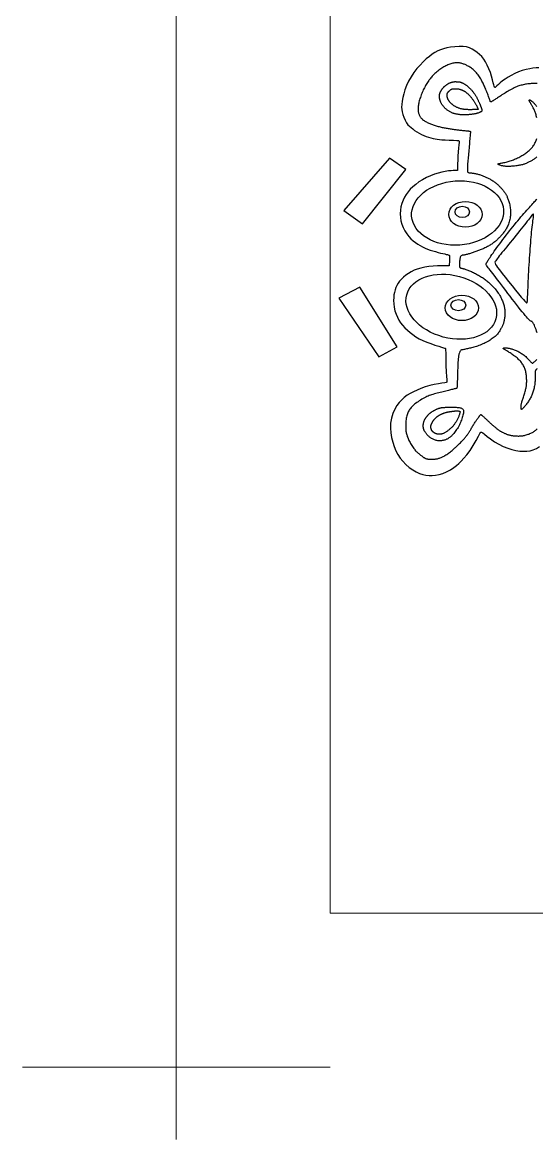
# Model space of a CAD drawing. Extents: x -10 to 143, y -5 to 105.
# Drawn here: x -10 to 23.4, y -4.7 to 67.9 of the extents above; entities that cross this region are included whole.
import ezdxf

# ---------------------------------------------------------------- set-up
doc = ezdxf.new("R2010")
doc.units = 0
doc.layers.add('1', color=7, linetype='CONTINUOUS')
doc.layers.add('cutOben', color=7, linetype='CONTINUOUS', lineweight=0)
doc.layers.add('Ramen', color=7, linetype='CONTINUOUS', lineweight=0)

msp = doc.modelspace()

# ---------------------------------------------------------------- linework, layer by layer
at = {"layer": '1', "color": 7, "linetype": 'CONTINUOUS'}
for points in [[(23.569, 64.927), (23.379, 64.921), (23.18, 64.901), (22.964, 64.866), (22.728, 64.814), (22.48, 64.744), (22.233, 64.657), (21.995, 64.553), (21.771, 64.438), (21.562, 64.317), (21.371, 64.196), (21.2, 64.076), (21.053, 63.96), (20.931, 63.852), (20.835, 63.758), (20.765, 63.69), (20.72, 63.655), (20.693, 63.652), (20.674, 63.677), (20.656, 63.731), (20.633, 63.822), (20.6, 63.96), (20.553, 64.151), (20.491, 64.38), (20.413, 64.626), (20.318, 64.871), (20.21, 65.104), (20.095, 65.314), (19.975, 65.495), (19.849, 65.653), (19.712, 65.793), (19.562, 65.923), (19.401, 66.04), (19.233, 66.141), (19.059, 66.222), (18.868, 66.28), (18.645, 66.311), (18.383, 66.315), (18.101, 66.297), (17.827, 66.263), (17.582, 66.22), (17.365, 66.166), (17.169, 66.102), (16.988, 66.026), (16.812, 65.932), (16.634, 65.815), (16.446, 65.67), (16.249, 65.501), (16.046, 65.31), (15.841, 65.101), (15.637, 64.872), (15.441, 64.622), (15.257, 64.351), (15.093, 64.067), (14.958, 63.782), (14.857, 63.504), (14.785, 63.238), (14.731, 62.989), (14.688, 62.76), (14.658, 62.554), (14.644, 62.371), (14.65, 62.211), (14.676, 62.059), (14.723, 61.897), (14.788, 61.712), (14.869, 61.524), (14.958, 61.357), (15.051, 61.229), (15.149, 61.13), (15.254, 61.043), (15.367, 60.954), (15.491, 60.861), (15.628, 60.769), (15.778, 60.68), (15.935, 60.597), (16.094, 60.525), (16.248, 60.467), (16.397, 60.418), (16.542, 60.377), (16.685, 60.34), (16.824, 60.307), (16.96, 60.281), (17.098, 60.264), (17.258, 60.251), (17.465, 60.242), (17.731, 60.233), (18.006, 60.224), (18.227, 60.212), (18.349, 60.194), (18.391, 60.151), (18.388, 60.064), (18.372, 59.915), (18.35, 59.712), (18.327, 59.467), (18.307, 59.197), (18.292, 58.927), (18.284, 58.688), (18.283, 58.504), (18.285, 58.376), (18.284, 58.296), (18.274, 58.259), (18.247, 58.249), (18.197, 58.253), (18.116, 58.255), (18.002, 58.253), (17.857, 58.244), (17.681, 58.226), (17.479, 58.197), (17.256, 58.152), (17.019, 58.091), (16.771, 58.012), (16.516, 57.913), (16.259, 57.795), (16.008, 57.66), (15.772, 57.513), (15.557, 57.356), (15.367, 57.196), (15.201, 57.034), (15.061, 56.873), (14.941, 56.707), (14.836, 56.529), (14.741, 56.332), (14.661, 56.12), (14.601, 55.897), (14.566, 55.669), (14.555, 55.438), (14.566, 55.209), (14.598, 54.986), (14.654, 54.767), (14.736, 54.552), (14.844, 54.342), (14.972, 54.144), (15.11, 53.969), (15.25, 53.822), (15.391, 53.697), (15.537, 53.586), (15.687, 53.479), (15.843, 53.379), (16.003, 53.289), (16.165, 53.213), (16.331, 53.148), (16.499, 53.089), (16.67, 53.034), (16.84, 52.983), (17.008, 52.937), (17.169, 52.896), (17.317, 52.861), (17.444, 52.832), (17.543, 52.809), (17.618, 52.79), (17.674, 52.776), (17.715, 52.763), (17.742, 52.75), (17.757, 52.732), (17.761, 52.704), (17.758, 52.653), (17.753, 52.567), (17.749, 52.439), (17.747, 52.297), (17.744, 52.175), (17.737, 52.1), (17.723, 52.064), (17.696, 52.053), (17.65, 52.052), (17.567, 52.057), (17.431, 52.062), (17.228, 52.064), (16.977, 52.059), (16.699, 52.044), (16.417, 52.015), (16.143, 51.973), (15.889, 51.918), (15.664, 51.851), (15.461, 51.772), (15.271, 51.679), (15.087, 51.572), (14.913, 51.455), (14.757, 51.33), (14.626, 51.202), (14.516, 51.071), (14.422, 50.934), (14.341, 50.792), (14.273, 50.645), (14.218, 50.494), (14.177, 50.34), (14.148, 50.176), (14.13, 49.998), (14.123, 49.802), (14.13, 49.591), (14.157, 49.371), (14.208, 49.149), (14.279, 48.932), (14.366, 48.727), (14.462, 48.54), (14.572, 48.368), (14.701, 48.204), (14.851, 48.045), (15.017, 47.889), (15.193, 47.739), (15.374, 47.594), (15.567, 47.457), (15.78, 47.329), (16.02, 47.213), (16.278, 47.106), (16.547, 47.007), (16.812, 46.915), (17.053, 46.836), (17.243, 46.776), (17.366, 46.74), (17.434, 46.72), (17.47, 46.707), (17.491, 46.682), (17.503, 46.596), (17.509, 46.389), (17.513, 46.029), (17.518, 45.592), (17.531, 45.183), (17.552, 44.883), (17.576, 44.687), (17.592, 44.569), (17.588, 44.505), (17.546, 44.474), (17.444, 44.456), (17.267, 44.435), (17.032, 44.402), (16.76, 44.351), (16.472, 44.28), (16.182, 44.192), (15.902, 44.095), (15.644, 43.993), (15.408, 43.886), (15.193, 43.772), (14.997, 43.65), (14.818, 43.515), (14.649, 43.363), (14.487, 43.19), (14.334, 42.989), (14.196, 42.749), (14.075, 42.468), (13.982, 42.159), (13.926, 41.839), (13.913, 41.525), (13.937, 41.217), (13.991, 40.912), (14.066, 40.609), (14.161, 40.316), (14.274, 40.044), (14.405, 39.798), (14.556, 39.575), (14.731, 39.363), (14.928, 39.158), (15.142, 38.968), (15.363, 38.803), (15.583, 38.672), (15.8, 38.574), (16.013, 38.506), (16.221, 38.464), (16.428, 38.445), (16.637, 38.444), (16.85, 38.46), (17.074, 38.499), (17.312, 38.571), (17.564, 38.679), (17.812, 38.812), (18.034, 38.952), (18.212, 39.087), (18.365, 39.225), (18.52, 39.38), (18.695, 39.563), (18.889, 39.787), (19.093, 40.062), (19.297, 40.388), (19.483, 40.719), (19.63, 40.994), (19.724, 41.169), (19.786, 41.251), (19.844, 41.259), (19.923, 41.212), (20.039, 41.118), (20.203, 40.983), (20.422, 40.818), (20.683, 40.639), (20.965, 40.468), (21.252, 40.323), (21.536, 40.207), (21.81, 40.12), (22.072, 40.061), (22.319, 40.028), (22.554, 40.015), (22.777, 40.021), (22.991, 40.05), (23.2, 40.109), (23.406, 40.202), (23.611, 40.327)], [(23.449, 63.905), (23.374, 63.907), (23.297, 63.907), (23.22, 63.905), (23.143, 63.903), (23.067, 63.898), (22.991, 63.892), (22.915, 63.885), (22.84, 63.876), (22.765, 63.865), (22.691, 63.854), (22.618, 63.841), (22.546, 63.826), (22.474, 63.81), (22.402, 63.792), (22.33, 63.772), (22.258, 63.75), (22.185, 63.724), (22.111, 63.695), (22.036, 63.664), (21.959, 63.628), (21.881, 63.589), (21.802, 63.548), (21.722, 63.504), (21.642, 63.458), (21.561, 63.41), (21.481, 63.361), (21.4, 63.312), (21.32, 63.262), (21.242, 63.213), (21.165, 63.164), (21.09, 63.116), (21.018, 63.07), (20.949, 63.025), (20.884, 62.983), (20.824, 62.943), (20.768, 62.907), (20.717, 62.874), (20.672, 62.844), (20.63, 62.817), (20.593, 62.792), (20.561, 62.771), (20.533, 62.753), (20.509, 62.738), (20.488, 62.726), (20.472, 62.716), (20.458, 62.71), (20.447, 62.706), (20.438, 62.706), (20.43, 62.708), (20.424, 62.713), (20.419, 62.721), (20.413, 62.732), (20.408, 62.747), (20.402, 62.766), (20.394, 62.79), (20.385, 62.819), (20.373, 62.855), (20.358, 62.898), (20.34, 62.949), (20.318, 63.008), (20.293, 63.074), (20.265, 63.145), (20.235, 63.22), (20.204, 63.297), (20.172, 63.375), (20.14, 63.453), (20.109, 63.529), (20.079, 63.601), (20.05, 63.67), (20.021, 63.737), (19.992, 63.802), (19.962, 63.867), (19.932, 63.931), (19.899, 63.996), (19.864, 64.063), (19.827, 64.131), (19.788, 64.201), (19.746, 64.272), (19.701, 64.342), (19.655, 64.411), (19.607, 64.479), (19.556, 64.544), (19.504, 64.606), (19.451, 64.664), (19.396, 64.718), (19.341, 64.769), (19.285, 64.816), (19.229, 64.86), (19.174, 64.901), (19.119, 64.939), (19.066, 64.974), (19.014, 65.007), (18.963, 65.037), (18.913, 65.064), (18.864, 65.09), (18.815, 65.114), (18.766, 65.135), (18.716, 65.155), (18.666, 65.174), (18.615, 65.191), (18.563, 65.207), (18.509, 65.221), (18.455, 65.232), (18.398, 65.242), (18.341, 65.248), (18.282, 65.252), (18.222, 65.253), (18.16, 65.25), (18.097, 65.244), (18.032, 65.235), (17.967, 65.222), (17.902, 65.207), (17.836, 65.188), (17.77, 65.167), (17.704, 65.143), (17.639, 65.116), (17.574, 65.087), (17.51, 65.055), (17.445, 65.021), (17.381, 64.984), (17.317, 64.945), (17.252, 64.903), (17.187, 64.859), (17.121, 64.813), (17.055, 64.764), (16.99, 64.713), (16.926, 64.661), (16.863, 64.608), (16.801, 64.554), (16.742, 64.498), (16.686, 64.443), (16.633, 64.387), (16.582, 64.33), (16.534, 64.273), (16.488, 64.215), (16.444, 64.156), (16.402, 64.097), (16.361, 64.035), (16.32, 63.973), (16.28, 63.909), (16.241, 63.843), (16.202, 63.776), (16.164, 63.706), (16.127, 63.635), (16.09, 63.562), (16.054, 63.487), (16.019, 63.41), (15.985, 63.331), (15.952, 63.251), (15.92, 63.17), (15.889, 63.088), (15.861, 63.007), (15.834, 62.927), (15.81, 62.848), (15.789, 62.772), (15.77, 62.698), (15.754, 62.628), (15.741, 62.56), (15.731, 62.495), (15.723, 62.433), (15.717, 62.374), (15.714, 62.317), (15.713, 62.263), (15.714, 62.211), (15.717, 62.162), (15.722, 62.115), (15.729, 62.07), (15.738, 62.026), (15.748, 61.984), (15.761, 61.943), (15.775, 61.903), (15.79, 61.863), (15.808, 61.824), (15.827, 61.785), (15.85, 61.747), (15.875, 61.71), (15.903, 61.673), (15.936, 61.637), (15.971, 61.602), (16.011, 61.567), (16.055, 61.534), (16.102, 61.501), (16.151, 61.469), (16.203, 61.439), (16.256, 61.409), (16.31, 61.381), (16.365, 61.354), (16.42, 61.328), (16.475, 61.304), (16.531, 61.281), (16.587, 61.258), (16.644, 61.237), (16.701, 61.216), (16.761, 61.196), (16.821, 61.177), (16.883, 61.158), (16.946, 61.14), (17.011, 61.123), (17.076, 61.106), (17.142, 61.089), (17.209, 61.074), (17.277, 61.059), (17.344, 61.045), (17.412, 61.031), (17.479, 61.019), (17.546, 61.007), (17.612, 60.996), (17.678, 60.985), (17.743, 60.974), (17.807, 60.964), (17.87, 60.955), (17.932, 60.945), (17.992, 60.936), (18.052, 60.927), (18.111, 60.919), (18.17, 60.911), (18.229, 60.903), (18.289, 60.895), (18.348, 60.887), (18.409, 60.88), (18.469, 60.873), (18.53, 60.866), (18.59, 60.86), (18.649, 60.854), (18.706, 60.849), (18.76, 60.844), (18.812, 60.839), (18.861, 60.835), (18.907, 60.832), (18.949, 60.828), (18.986, 60.825), (19.02, 60.821), (19.049, 60.816), (19.072, 60.811), (19.091, 60.806), (19.104, 60.798), (19.112, 60.789), (19.116, 60.774), (19.117, 60.753), (19.115, 60.724), (19.11, 60.686), (19.104, 60.636), (19.097, 60.572), (19.089, 60.494), (19.081, 60.404), (19.073, 60.302), (19.065, 60.192), (19.056, 60.076), (19.046, 59.955), (19.037, 59.832), (19.026, 59.709), (19.015, 59.587), (19.004, 59.468), (18.993, 59.352), (18.982, 59.239), (18.971, 59.128), (18.961, 59.021), (18.951, 58.917), (18.942, 58.817), (18.934, 58.721), (18.927, 58.63), (18.922, 58.544), (18.918, 58.465), (18.916, 58.392), (18.915, 58.328), (18.916, 58.272), (18.919, 58.226), (18.925, 58.19), (18.933, 58.163), (18.943, 58.143), (18.957, 58.129), (18.975, 58.12), (18.997, 58.115), (19.023, 58.111), (19.054, 58.108), (19.091, 58.105), (19.132, 58.1), (19.176, 58.095), (19.225, 58.089), (19.275, 58.082), (19.328, 58.074), (19.382, 58.065), (19.437, 58.055), (19.492, 58.044), (19.546, 58.031), (19.601, 58.018), (19.655, 58.004), (19.709, 57.989), (19.762, 57.972), (19.815, 57.955), (19.867, 57.936), (19.919, 57.917), (19.969, 57.897), (20.019, 57.875), (20.069, 57.853), (20.119, 57.83), (20.168, 57.806), (20.217, 57.782), (20.267, 57.756), (20.316, 57.731), (20.366, 57.705), (20.416, 57.678), (20.465, 57.65), (20.514, 57.621), (20.563, 57.592), (20.611, 57.561), (20.658, 57.529), (20.704, 57.495), (20.748, 57.461), (20.792, 57.425), (20.835, 57.389), (20.876, 57.353), (20.916, 57.316), (20.955, 57.279), (20.992, 57.242), (21.029, 57.205), (21.064, 57.168), (21.097, 57.132), (21.13, 57.096), (21.161, 57.061), (21.19, 57.026), (21.219, 56.992), (21.246, 56.958), (21.271, 56.924), (21.296, 56.891), (21.32, 56.858), (21.342, 56.824), (21.364, 56.79), (21.386, 56.755), (21.407, 56.719), (21.428, 56.682), (21.45, 56.643), (21.471, 56.602), (21.492, 56.56), (21.512, 56.514), (21.533, 56.466), (21.554, 56.415), (21.574, 56.36), (21.594, 56.302), (21.614, 56.24), (21.633, 56.175), (21.652, 56.106), (21.669, 56.034), (21.684, 55.96), (21.697, 55.883), (21.707, 55.805), (21.715, 55.726), (21.72, 55.645), (21.722, 55.564), (21.72, 55.482), (21.716, 55.4), (21.709, 55.318), (21.699, 55.236), (21.686, 55.156), (21.67, 55.076), (21.652, 54.997), (21.632, 54.921), (21.609, 54.846), (21.583, 54.773), (21.556, 54.702), (21.528, 54.634), (21.497, 54.569), (21.465, 54.508), (21.432, 54.449), (21.397, 54.394), (21.362, 54.341), (21.325, 54.291), (21.288, 54.242), (21.251, 54.195), (21.213, 54.15), (21.175, 54.105), (21.137, 54.061), (21.099, 54.018), (21.061, 53.975), (21.022, 53.933), (20.983, 53.891), (20.944, 53.85), (20.904, 53.81), (20.863, 53.771), (20.821, 53.732), (20.779, 53.694), (20.735, 53.657), (20.691, 53.62), (20.645, 53.584), (20.597, 53.548), (20.548, 53.513), (20.497, 53.478), (20.445, 53.443), (20.391, 53.409), (20.335, 53.376), (20.279, 53.343), (20.221, 53.311), (20.164, 53.28), (20.105, 53.25), (20.047, 53.222), (19.989, 53.195), (19.932, 53.17), (19.874, 53.146), (19.816, 53.123), (19.758, 53.1), (19.7, 53.078), (19.642, 53.056), (19.583, 53.034), (19.524, 53.011), (19.464, 52.989), (19.404, 52.967), (19.345, 52.945), (19.285, 52.924), (19.226, 52.903), (19.168, 52.883), (19.111, 52.865), (19.054, 52.848), (18.999, 52.832), (18.945, 52.817), (18.893, 52.804), (18.842, 52.792), (18.794, 52.782), (18.747, 52.774), (18.703, 52.766), (18.661, 52.761), (18.621, 52.755), (18.585, 52.747), (18.551, 52.736), (18.521, 52.72), (18.494, 52.696), (18.471, 52.665), (18.452, 52.623), (18.438, 52.57), (18.426, 52.508), (18.419, 52.44), (18.413, 52.369), (18.41, 52.297), (18.409, 52.228), (18.409, 52.164), (18.41, 52.108), (18.411, 52.063), (18.413, 52.027), (18.415, 52), (18.418, 51.98), (18.422, 51.965), (18.427, 51.955), (18.433, 51.948), (18.441, 51.942), (18.45, 51.937), (18.462, 51.932), (18.476, 51.927), (18.492, 51.921), (18.512, 51.915), (18.536, 51.908), (18.563, 51.9), (18.596, 51.892), (18.633, 51.881), (18.675, 51.87), (18.721, 51.857), (18.77, 51.842), (18.823, 51.826), (18.878, 51.807), (18.936, 51.787), (18.995, 51.765), (19.056, 51.741), (19.118, 51.715), (19.181, 51.686), (19.245, 51.657), (19.31, 51.625), (19.375, 51.593), (19.441, 51.558), (19.507, 51.523), (19.574, 51.487), (19.64, 51.449), (19.706, 51.411), (19.771, 51.373), (19.835, 51.333), (19.898, 51.294), (19.958, 51.254), (20.016, 51.214), (20.072, 51.174), (20.126, 51.133), (20.178, 51.092), (20.229, 51.049), (20.28, 51.005), (20.331, 50.959), (20.383, 50.91), (20.435, 50.859), (20.49, 50.805), (20.546, 50.748), (20.603, 50.688), (20.659, 50.625), (20.716, 50.561), (20.771, 50.494), (20.825, 50.426), (20.877, 50.356), (20.926, 50.284), (20.973, 50.212), (21.017, 50.14), (21.058, 50.067), (21.097, 49.995), (21.132, 49.923), (21.165, 49.853), (21.195, 49.785), (21.222, 49.718), (21.246, 49.654), (21.268, 49.591), (21.287, 49.529), (21.303, 49.468), (21.317, 49.408), (21.329, 49.349), (21.338, 49.29), (21.346, 49.231), (21.351, 49.171), (21.355, 49.112), (21.356, 49.053), (21.356, 48.993), (21.355, 48.933), (21.351, 48.872), (21.347, 48.811), (21.341, 48.75), (21.334, 48.689), (21.325, 48.628), (21.316, 48.569), (21.305, 48.511), (21.294, 48.456), (21.281, 48.404), (21.268, 48.356), (21.254, 48.311), (21.239, 48.27), (21.223, 48.231), (21.206, 48.193), (21.188, 48.156), (21.168, 48.118), (21.147, 48.079), (21.125, 48.036), (21.101, 47.991), (21.075, 47.942), (21.047, 47.891), (21.016, 47.839), (20.984, 47.785), (20.948, 47.732), (20.909, 47.678), (20.867, 47.626), (20.821, 47.574), (20.772, 47.525), (20.719, 47.476), (20.662, 47.429), (20.602, 47.382), (20.538, 47.336), (20.47, 47.29), (20.399, 47.244), (20.324, 47.199), (20.245, 47.154), (20.164, 47.109), (20.082, 47.066), (19.998, 47.025), (19.913, 46.985), (19.828, 46.948), (19.744, 46.913), (19.661, 46.882), (19.58, 46.853), (19.5, 46.827), (19.421, 46.804), (19.344, 46.782), (19.268, 46.761), (19.195, 46.742), (19.123, 46.724), (19.053, 46.707), (18.985, 46.69), (18.92, 46.675), (18.857, 46.66), (18.796, 46.646), (18.739, 46.634), (18.684, 46.624), (18.632, 46.615), (18.584, 46.606), (18.54, 46.595), (18.498, 46.575), (18.461, 46.542), (18.427, 46.491), (18.396, 46.416), (18.369, 46.313), (18.346, 46.177), (18.324, 45.977), (18.324, 45.977), (18.306, 45.742), (18.292, 45.485), (18.281, 45.221), (18.273, 44.965), (18.266, 44.729), (18.261, 44.529), (18.256, 44.376), (18.252, 44.265), (18.246, 44.19), (18.237, 44.142), (18.226, 44.116), (18.211, 44.103), (18.191, 44.096), (18.165, 44.09), (18.133, 44.082), (18.096, 44.073), (18.053, 44.063), (18.005, 44.051), (17.952, 44.038), (17.893, 44.023), (17.829, 44.006), (17.76, 43.988), (17.686, 43.969), (17.607, 43.949), (17.525, 43.927), (17.438, 43.905), (17.347, 43.882), (17.252, 43.859), (17.155, 43.836), (17.057, 43.812), (16.959, 43.788), (16.863, 43.764), (16.77, 43.739), (16.68, 43.714), (16.596, 43.688), (16.516, 43.661), (16.439, 43.633), (16.363, 43.603), (16.287, 43.569), (16.211, 43.532), (16.132, 43.491), (16.049, 43.446), (15.965, 43.396), (15.879, 43.344), (15.794, 43.289), (15.71, 43.234), (15.63, 43.178), (15.555, 43.123), (15.486, 43.069), (15.422, 43.017), (15.364, 42.965), (15.31, 42.912), (15.261, 42.858), (15.215, 42.802), (15.173, 42.743), (15.138, 42.689), (15.105, 42.632), (15.075, 42.573), (15.047, 42.511), (15.022, 42.446), (14.999, 42.378), (14.979, 42.307), (14.962, 42.234), (14.947, 42.158), (14.935, 42.08), (14.926, 42), (14.919, 41.921), (14.914, 41.843), (14.911, 41.766), (14.909, 41.691), (14.908, 41.621), (14.909, 41.554), (14.911, 41.492), (14.914, 41.432), (14.919, 41.374), (14.925, 41.318), (14.934, 41.263), (14.945, 41.207), (14.959, 41.151), (14.975, 41.093), (14.994, 41.034), (15.015, 40.973), (15.038, 40.912), (15.064, 40.849), (15.092, 40.784), (15.123, 40.719), (15.156, 40.653), (15.19, 40.586), (15.227, 40.519), (15.265, 40.453), (15.305, 40.388), (15.345, 40.324), (15.387, 40.263), (15.429, 40.204), (15.471, 40.15), (15.513, 40.099), (15.555, 40.052), (15.597, 40.009), (15.638, 39.968), (15.68, 39.93), (15.72, 39.895), (15.76, 39.861), (15.8, 39.829), (15.838, 39.798), (15.876, 39.768), (15.913, 39.739), (15.948, 39.712), (15.982, 39.687), (16.014, 39.663), (16.044, 39.641), (16.073, 39.621), (16.099, 39.603), (16.124, 39.587), (16.149, 39.573), (16.173, 39.56), (16.198, 39.549), (16.224, 39.539), (16.253, 39.53), (16.284, 39.522), (16.318, 39.515), (16.355, 39.509), (16.396, 39.504), (16.438, 39.5), (16.482, 39.497), (16.529, 39.495), (16.576, 39.494), (16.624, 39.494), (16.673, 39.496), (16.722, 39.499), (16.771, 39.503), (16.821, 39.509), (16.87, 39.516), (16.919, 39.524), (16.967, 39.534), (17.015, 39.545), (17.062, 39.557), (17.109, 39.571), (17.156, 39.587), (17.203, 39.605), (17.251, 39.626), (17.301, 39.649), (17.352, 39.675), (17.406, 39.705), (17.462, 39.739), (17.52, 39.775), (17.579, 39.814), (17.639, 39.855), (17.698, 39.897), (17.756, 39.94), (17.813, 39.983), (17.867, 40.026), (17.919, 40.068), (17.967, 40.109), (18.014, 40.149), (18.059, 40.189), (18.102, 40.229), (18.146, 40.27), (18.189, 40.31), (18.233, 40.352), (18.278, 40.395), (18.323, 40.438), (18.369, 40.483), (18.415, 40.528), (18.462, 40.574), (18.507, 40.62), (18.552, 40.666), (18.596, 40.712), (18.638, 40.759), (18.68, 40.805), (18.719, 40.85), (18.757, 40.895), (18.793, 40.938), (18.827, 40.98), (18.859, 41.02), (18.888, 41.058), (18.916, 41.094), (18.941, 41.128), (18.965, 41.162), (18.989, 41.195), (19.011, 41.229), (19.034, 41.264), (19.058, 41.302), (19.082, 41.342), (19.109, 41.386), (19.136, 41.433), (19.165, 41.483), (19.195, 41.534), (19.225, 41.587), (19.257, 41.641), (19.289, 41.694), (19.322, 41.747), (19.354, 41.8), (19.387, 41.85), (19.42, 41.9), (19.451, 41.947), (19.482, 41.992), (19.512, 42.035), (19.54, 42.076), (19.566, 42.113), (19.591, 42.147), (19.613, 42.179), (19.633, 42.207), (19.652, 42.233), (19.669, 42.257), (19.685, 42.278), (19.699, 42.298), (19.713, 42.316), (19.725, 42.332), (19.736, 42.346), (19.746, 42.359), (19.755, 42.37), (19.764, 42.379), (19.772, 42.387), (19.779, 42.393), (19.786, 42.397), (19.792, 42.399), (19.798, 42.4), (19.804, 42.398), (19.812, 42.394), (19.82, 42.388), (19.831, 42.379), (19.843, 42.368), (19.859, 42.355), (19.877, 42.339), (19.899, 42.32), (19.923, 42.299), (19.949, 42.276), (19.977, 42.251), (20.008, 42.224), (20.039, 42.195), (20.073, 42.164), (20.107, 42.131), (20.142, 42.098), (20.178, 42.063), (20.215, 42.028), (20.252, 41.992), (20.289, 41.956), (20.327, 41.92), (20.365, 41.885), (20.403, 41.851), (20.441, 41.817), (20.479, 41.784), (20.516, 41.752), (20.554, 41.72), (20.591, 41.688), (20.627, 41.657), (20.663, 41.626), (20.699, 41.596), (20.734, 41.566), (20.768, 41.537), (20.802, 41.508), (20.835, 41.481), (20.868, 41.455), (20.9, 41.43), (20.931, 41.407), (20.961, 41.386), (20.991, 41.366), (21.02, 41.348), (21.049, 41.33), (21.079, 41.313), (21.109, 41.297), (21.14, 41.28), (21.172, 41.264), (21.206, 41.246), (21.24, 41.229), (21.276, 41.211), (21.313, 41.194), (21.35, 41.177), (21.389, 41.16), (21.428, 41.144), (21.468, 41.129), (21.508, 41.114), (21.549, 41.101), (21.59, 41.089), (21.632, 41.078), (21.674, 41.067), (21.717, 41.058), (21.759, 41.049), (21.803, 41.041), (21.846, 41.034), (21.89, 41.028), (21.934, 41.023), (21.978, 41.018), (22.023, 41.014), (22.068, 41.011), (22.114, 41.009), (22.16, 41.008), (22.206, 41.007), (22.254, 41.007), (22.302, 41.009), (22.352, 41.011), (22.403, 41.016), (22.455, 41.021), (22.509, 41.029), (22.565, 41.039), (22.623, 41.05), (22.682, 41.064), (22.743, 41.079), (22.803, 41.097), (22.864, 41.116), (22.923, 41.137), (22.981, 41.16), (23.037, 41.185), (23.091, 41.211), (23.142, 41.238), (23.191, 41.267), (23.239, 41.298), (23.284, 41.329), (23.329, 41.362), (23.372, 41.395), (23.414, 41.43), (23.456, 41.465)], [(23.426, 61.686), (23.41, 61.75), (23.394, 61.813), (23.377, 61.875), (23.358, 61.936), (23.339, 61.995), (23.318, 62.053), (23.296, 62.11), (23.274, 62.164), (23.25, 62.217), (23.226, 62.268), (23.201, 62.317), (23.176, 62.363), (23.152, 62.407), (23.129, 62.449), (23.106, 62.488), (23.085, 62.524), (23.066, 62.558), (23.049, 62.588), (23.033, 62.616), (23.018, 62.642), (23.005, 62.665), (22.993, 62.686), (22.983, 62.704), (22.973, 62.721), (22.964, 62.736), (22.955, 62.749), (22.948, 62.761), (22.942, 62.772), (22.937, 62.781), (22.934, 62.79), (22.931, 62.798), (22.931, 62.806), (22.931, 62.813), (22.934, 62.82), (22.937, 62.826), (22.942, 62.831), (22.948, 62.836), (22.954, 62.839), (22.962, 62.841), (22.97, 62.842), (22.979, 62.841), (22.988, 62.839), (22.998, 62.835), (23.01, 62.829), (23.023, 62.821), (23.037, 62.811), (23.053, 62.8), (23.071, 62.786), (23.091, 62.77), (23.113, 62.752), (23.137, 62.731), (23.163, 62.708), (23.191, 62.682), (23.221, 62.653), (23.252, 62.621), (23.285, 62.586), (23.319, 62.548), (23.355, 62.506), (23.392, 62.461), (23.429, 62.414)], [(23.439, 59.142), (23.406, 59.114), (23.371, 59.086), (23.333, 59.056), (23.293, 59.027), (23.252, 58.998), (23.209, 58.969), (23.165, 58.941), (23.121, 58.913), (23.077, 58.887), (23.032, 58.862), (22.987, 58.837), (22.942, 58.813), (22.898, 58.791), (22.855, 58.769), (22.812, 58.749), (22.769, 58.729), (22.726, 58.71), (22.682, 58.693), (22.637, 58.676), (22.59, 58.66), (22.541, 58.645), (22.489, 58.631), (22.433, 58.618), (22.375, 58.605), (22.314, 58.594), (22.251, 58.583), (22.187, 58.573), (22.121, 58.563), (22.055, 58.555), (21.988, 58.547), (21.922, 58.54), (21.856, 58.534), (21.791, 58.529), (21.727, 58.525), (21.663, 58.522), (21.601, 58.52), (21.541, 58.52), (21.482, 58.522), (21.425, 58.524), (21.37, 58.529), (21.317, 58.535), (21.266, 58.542), (21.218, 58.55), (21.172, 58.559), (21.129, 58.569), (21.088, 58.581), (21.051, 58.593), (21.016, 58.605), (20.986, 58.618), (20.959, 58.63), (20.937, 58.642), (20.919, 58.654), (20.907, 58.664), (20.9, 58.673), (20.898, 58.681), (20.903, 58.688), (20.914, 58.693), (20.931, 58.699), (20.954, 58.704), (20.983, 58.71), (21.02, 58.716), (21.063, 58.724), (21.112, 58.733), (21.168, 58.744), (21.228, 58.756), (21.293, 58.77), (21.36, 58.785), (21.429, 58.802), (21.499, 58.82), (21.569, 58.839), (21.638, 58.86), (21.707, 58.882), (21.774, 58.906), (21.842, 58.931), (21.909, 58.957), (21.976, 58.985), (22.044, 59.014), (22.112, 59.045), (22.181, 59.077), (22.25, 59.111), (22.319, 59.146), (22.388, 59.183), (22.456, 59.22), (22.522, 59.258), (22.587, 59.298), (22.649, 59.337), (22.709, 59.378), (22.766, 59.419), (22.821, 59.46), (22.874, 59.503), (22.924, 59.546), (22.971, 59.59), (23.017, 59.635), (23.06, 59.68), (23.101, 59.727), (23.14, 59.776), (23.177, 59.825), (23.213, 59.876), (23.246, 59.928), (23.277, 59.982), (23.307, 60.037), (23.336, 60.094), (23.362, 60.153), (23.387, 60.213), (23.41, 60.276), (23.431, 60.339)], [(23.456, 47.718), (23.415, 47.821), (23.376, 47.921), (23.34, 48.014), (23.306, 48.101), (23.274, 48.178), (23.246, 48.245), (23.219, 48.3), (23.196, 48.345), (23.174, 48.38), (23.154, 48.407), (23.135, 48.426), (23.118, 48.44), (23.101, 48.45), (23.085, 48.456), (23.069, 48.461), (23.052, 48.466), (23.032, 48.475), (23.006, 48.49), (22.975, 48.513), (22.936, 48.547), (22.887, 48.595), (22.826, 48.659), (22.754, 48.741), (22.669, 48.84), (22.574, 48.955), (22.469, 49.084), (22.355, 49.227), (22.233, 49.381), (22.105, 49.546), (21.971, 49.719), (21.833, 49.9), (21.692, 50.085), (21.55, 50.273), (21.409, 50.46), (21.269, 50.645), (21.134, 50.825), (21.003, 50.997), (20.88, 51.159), (20.765, 51.309), (20.659, 51.446), (20.563, 51.571), (20.476, 51.683), (20.398, 51.782), (20.331, 51.869), (20.274, 51.943), (20.227, 52.005), (20.191, 52.055), (20.165, 52.094), (20.147, 52.124), (20.136, 52.146), (20.13, 52.163), (20.129, 52.175), (20.131, 52.185), (20.135, 52.194), (20.139, 52.204), (20.145, 52.216), (20.153, 52.232), (20.164, 52.251), (20.179, 52.277), (20.199, 52.309), (20.224, 52.349), (20.255, 52.399), (20.294, 52.459), (20.339, 52.529), (20.391, 52.608), (20.45, 52.696), (20.514, 52.792), (20.585, 52.896), (20.662, 53.006), (20.745, 53.122), (20.833, 53.244), (20.926, 53.371), (21.023, 53.501), (21.124, 53.635), (21.228, 53.772), (21.334, 53.91), (21.441, 54.049), (21.549, 54.188), (21.658, 54.327), (21.767, 54.465), (21.875, 54.601), (21.983, 54.735), (22.089, 54.867), (22.194, 54.995), (22.298, 55.12), (22.399, 55.24), (22.498, 55.356), (22.594, 55.467), (22.687, 55.573), (22.777, 55.674), (22.863, 55.77), (22.946, 55.861), (23.023, 55.947), (23.096, 56.028), (23.165, 56.103), (23.228, 56.173), (23.285, 56.237), (23.337, 56.295), (23.383, 56.346), (23.423, 56.39)], [(23.444, 45.361), (23.417, 45.339), (23.395, 45.321), (23.377, 45.305), (23.363, 45.291), (23.351, 45.279), (23.343, 45.267), (23.337, 45.255), (23.333, 45.242), (23.33, 45.227), (23.328, 45.21), (23.328, 45.19), (23.327, 45.166), (23.328, 45.139), (23.328, 45.106), (23.329, 45.069), (23.33, 45.026), (23.33, 44.977), (23.33, 44.921), (23.329, 44.859), (23.327, 44.792), (23.324, 44.721), (23.32, 44.648), (23.315, 44.572), (23.308, 44.496), (23.299, 44.42), (23.289, 44.344), (23.276, 44.27), (23.263, 44.197), (23.247, 44.125), (23.231, 44.055), (23.212, 43.986), (23.193, 43.919), (23.172, 43.854), (23.151, 43.791), (23.128, 43.729), (23.104, 43.669), (23.079, 43.61), (23.052, 43.551), (23.023, 43.494), (22.993, 43.438), (22.961, 43.382), (22.928, 43.326), (22.893, 43.271), (22.857, 43.217), (22.82, 43.164), (22.782, 43.112), (22.745, 43.063), (22.708, 43.016), (22.672, 42.971), (22.636, 42.929), (22.603, 42.891), (22.571, 42.856), (22.541, 42.825), (22.513, 42.798), (22.489, 42.776), (22.467, 42.758), (22.45, 42.746), (22.436, 42.739), (22.425, 42.737), (22.417, 42.74), (22.412, 42.747), (22.409, 42.758), (22.407, 42.772), (22.406, 42.789), (22.405, 42.808), (22.403, 42.829), (22.402, 42.852), (22.402, 42.877), (22.402, 42.905), (22.403, 42.935), (22.405, 42.968), (22.41, 43.005), (22.416, 43.044), (22.424, 43.087), (22.435, 43.133), (22.448, 43.183), (22.463, 43.235), (22.479, 43.291), (22.497, 43.349), (22.516, 43.41), (22.537, 43.474), (22.558, 43.541), (22.58, 43.61), (22.603, 43.679), (22.625, 43.749), (22.646, 43.819), (22.667, 43.888), (22.686, 43.955), (22.703, 44.02), (22.717, 44.082), (22.73, 44.141), (22.74, 44.198), (22.749, 44.254), (22.756, 44.308), (22.761, 44.362), (22.765, 44.416), (22.767, 44.47), (22.769, 44.526), (22.769, 44.582), (22.769, 44.639), (22.767, 44.698), (22.764, 44.757), (22.76, 44.817), (22.754, 44.878), (22.748, 44.94), (22.74, 45.003), (22.73, 45.066), (22.719, 45.129), (22.705, 45.193), (22.689, 45.256), (22.671, 45.319), (22.65, 45.382), (22.627, 45.444), (22.6, 45.504), (22.57, 45.564), (22.537, 45.622), (22.502, 45.679), (22.464, 45.734), (22.424, 45.788), (22.381, 45.84), (22.337, 45.891), (22.291, 45.939), (22.243, 45.986), (22.193, 46.032), (22.142, 46.076), (22.089, 46.12), (22.035, 46.162), (21.98, 46.204), (21.924, 46.245), (21.866, 46.286), (21.808, 46.326), (21.751, 46.366), (21.694, 46.404), (21.639, 46.44), (21.585, 46.474), (21.535, 46.506), (21.488, 46.535), (21.444, 46.561), (21.405, 46.584), (21.37, 46.604), (21.338, 46.622), (21.312, 46.638), (21.289, 46.652), (21.271, 46.664), (21.257, 46.676), (21.247, 46.686), (21.243, 46.695), (21.242, 46.703), (21.246, 46.71), (21.253, 46.716), (21.266, 46.721), (21.282, 46.725), (21.302, 46.729), (21.326, 46.732), (21.354, 46.734), (21.385, 46.734), (21.42, 46.734), (21.458, 46.731), (21.499, 46.728), (21.543, 46.722), (21.589, 46.715), (21.637, 46.705), (21.688, 46.694), (21.741, 46.68), (21.795, 46.665), (21.85, 46.648), (21.907, 46.629), (21.964, 46.608), (22.022, 46.586), (22.08, 46.562), (22.138, 46.536), (22.197, 46.508), (22.255, 46.479), (22.313, 46.447), (22.371, 46.413), (22.429, 46.377), (22.486, 46.338), (22.543, 46.297), (22.598, 46.253), (22.653, 46.208), (22.705, 46.163), (22.756, 46.116), (22.804, 46.07), (22.849, 46.025), (22.891, 45.981), (22.929, 45.939), (22.964, 45.899), (22.996, 45.862), (23.025, 45.829), (23.051, 45.8), (23.075, 45.776), (23.096, 45.757), (23.116, 45.744), (23.135, 45.738), (23.152, 45.738), (23.17, 45.744), (23.19, 45.756), (23.212, 45.773), (23.237, 45.796), (23.267, 45.823), (23.302, 45.854), (23.343, 45.89), (23.389, 45.929), (23.439, 45.971)]]:
    msp.add_lwpolyline(points, dxfattribs=at)
for points in [[(19.824, 62.088), (19.803, 62.073), (19.779, 62.057), (19.752, 62.042), (19.722, 62.027), (19.691, 62.013), (19.659, 62.001), (19.627, 61.989), (19.594, 61.979), (19.561, 61.97), (19.528, 61.962), (19.493, 61.954), (19.458, 61.947), (19.421, 61.94), (19.384, 61.933), (19.346, 61.926), (19.306, 61.919), (19.265, 61.912), (19.222, 61.906), (19.179, 61.9), (19.133, 61.894), (19.087, 61.888), (19.038, 61.883), (18.989, 61.878), (18.938, 61.874), (18.886, 61.871), (18.833, 61.869), (18.78, 61.867), (18.726, 61.867), (18.671, 61.868), (18.617, 61.869), (18.563, 61.872), (18.51, 61.876), (18.458, 61.88), (18.407, 61.886), (18.359, 61.892), (18.312, 61.899), (18.267, 61.906), (18.223, 61.915), (18.181, 61.924), (18.14, 61.933), (18.101, 61.943), (18.063, 61.953), (18.025, 61.965), (17.988, 61.976), (17.952, 61.99), (17.915, 62.004), (17.878, 62.02), (17.841, 62.038), (17.802, 62.058), (17.763, 62.079), (17.724, 62.103), (17.685, 62.128), (17.647, 62.154), (17.609, 62.181), (17.572, 62.209), (17.541, 62.235), (17.512, 62.261), (17.483, 62.287), (17.456, 62.313), (17.429, 62.34), (17.404, 62.367), (17.381, 62.394), (17.358, 62.42), (17.336, 62.447), (17.316, 62.473), (17.297, 62.5), (17.279, 62.527), (17.262, 62.554), (17.245, 62.581), (17.23, 62.609), (17.215, 62.637), (17.201, 62.667), (17.188, 62.696), (17.176, 62.726), (17.165, 62.756), (17.155, 62.786), (17.145, 62.815), (17.137, 62.843), (17.129, 62.87), (17.123, 62.896), (17.118, 62.92), (17.113, 62.944), (17.11, 62.966), (17.107, 62.989), (17.105, 63.01), (17.104, 63.032), (17.103, 63.053), (17.103, 63.075), (17.103, 63.097), (17.104, 63.119), (17.106, 63.141), (17.108, 63.163), (17.111, 63.186), (17.115, 63.209), (17.12, 63.232), (17.126, 63.255), (17.132, 63.278), (17.14, 63.302), (17.149, 63.325), (17.158, 63.348), (17.168, 63.371), (17.179, 63.394), (17.191, 63.417), (17.203, 63.439), (17.217, 63.461), (17.23, 63.483), (17.245, 63.504), (17.259, 63.525), (17.274, 63.545), (17.289, 63.565), (17.304, 63.583), (17.319, 63.602), (17.334, 63.619), (17.349, 63.636), (17.364, 63.653), (17.38, 63.67), (17.396, 63.686), (17.413, 63.703), (17.431, 63.719), (17.449, 63.736), (17.468, 63.753), (17.488, 63.77), (17.509, 63.787), (17.53, 63.804), (17.552, 63.82), (17.574, 63.836), (17.597, 63.852), (17.62, 63.867), (17.643, 63.881), (17.667, 63.895), (17.692, 63.908), (17.717, 63.92), (17.743, 63.933), (17.77, 63.944), (17.798, 63.955), (17.827, 63.966), (17.856, 63.976), (17.886, 63.985), (17.916, 63.994), (17.946, 64.002), (17.976, 64.009), (18.004, 64.015), (18.031, 64.019), (18.057, 64.023), (18.082, 64.025), (18.106, 64.027), (18.129, 64.027), (18.151, 64.027), (18.173, 64.027), (18.196, 64.026), (18.218, 64.026), (18.241, 64.025), (18.264, 64.024), (18.287, 64.023), (18.311, 64.022), (18.334, 64.02), (18.358, 64.018), (18.381, 64.015), (18.405, 64.011), (18.427, 64.006), (18.45, 64), (18.473, 63.993), (18.496, 63.986), (18.519, 63.977), (18.543, 63.967), (18.567, 63.957), (18.592, 63.945), (18.618, 63.932), (18.644, 63.919), (18.671, 63.905), (18.698, 63.89), (18.725, 63.874), (18.752, 63.858), (18.778, 63.842), (18.803, 63.825), (18.828, 63.809), (18.852, 63.792), (18.875, 63.775), (18.898, 63.758), (18.921, 63.739), (18.943, 63.721), (18.966, 63.701), (18.989, 63.68), (19.013, 63.658), (19.037, 63.635), (19.062, 63.611), (19.087, 63.585), (19.113, 63.557), (19.14, 63.528), (19.168, 63.498), (19.196, 63.465), (19.226, 63.431), (19.255, 63.395), (19.285, 63.358), (19.315, 63.32), (19.344, 63.282), (19.372, 63.244), (19.399, 63.207), (19.423, 63.17), (19.446, 63.135), (19.467, 63.1), (19.487, 63.067), (19.505, 63.033), (19.523, 62.999), (19.54, 62.966), (19.557, 62.931), (19.574, 62.896), (19.591, 62.859), (19.609, 62.822), (19.627, 62.784), (19.645, 62.746), (19.662, 62.708), (19.68, 62.67), (19.696, 62.634), (19.712, 62.599), (19.727, 62.566), (19.741, 62.534), (19.754, 62.503), (19.767, 62.474), (19.778, 62.446), (19.789, 62.42), (19.798, 62.394), (19.807, 62.368), (19.816, 62.344), (19.823, 62.32), (19.83, 62.297), (19.836, 62.275), (19.842, 62.255), (19.847, 62.235), (19.852, 62.217), (19.856, 62.201), (19.86, 62.186), (19.863, 62.172), (19.865, 62.16), (19.865, 62.148), (19.863, 62.136), (19.859, 62.125), (19.851, 62.114), (19.841, 62.102), (19.824, 62.088)], [(19.615, 62.22), (19.552, 62.218), (19.501, 62.216), (19.449, 62.214), (19.399, 62.212), (19.349, 62.21), (19.302, 62.209), (19.255, 62.208), (19.211, 62.207), (19.169, 62.206), (19.129, 62.206), (19.091, 62.206), (19.054, 62.206), (19.019, 62.206), (18.985, 62.207), (18.952, 62.208), (18.919, 62.209), (18.887, 62.21), (18.855, 62.211), (18.822, 62.213), (18.79, 62.215), (18.757, 62.218), (18.724, 62.221), (18.689, 62.225), (18.654, 62.23), (18.617, 62.237), (18.58, 62.244), (18.541, 62.252), (18.503, 62.261), (18.463, 62.271), (18.424, 62.282), (18.385, 62.295), (18.347, 62.308), (18.309, 62.323), (18.273, 62.338), (18.237, 62.354), (18.202, 62.371), (18.168, 62.389), (18.135, 62.407), (18.104, 62.425), (18.073, 62.443), (18.044, 62.462), (18.017, 62.481), (17.99, 62.499), (17.965, 62.518), (17.941, 62.536), (17.919, 62.555), (17.897, 62.574), (17.877, 62.592), (17.858, 62.611), (17.84, 62.629), (17.824, 62.647), (17.808, 62.666), (17.792, 62.684), (17.778, 62.702), (17.764, 62.72), (17.751, 62.738), (17.738, 62.755), (17.725, 62.773), (17.713, 62.79), (17.702, 62.807), (17.691, 62.824), (17.681, 62.84), (17.671, 62.856), (17.663, 62.871), (17.655, 62.886), (17.648, 62.901), (17.642, 62.916), (17.636, 62.931), (17.631, 62.946), (17.626, 62.962), (17.621, 62.979), (17.617, 62.996), (17.612, 63.016), (17.608, 63.036), (17.604, 63.057), (17.6, 63.078), (17.597, 63.1), (17.595, 63.121), (17.594, 63.142), (17.594, 63.162), (17.595, 63.181), (17.597, 63.2), (17.601, 63.217), (17.605, 63.234), (17.61, 63.249), (17.615, 63.264), (17.622, 63.278), (17.628, 63.292), (17.635, 63.305), (17.643, 63.317), (17.651, 63.329), (17.659, 63.341), (17.669, 63.353), (17.679, 63.365), (17.69, 63.378), (17.702, 63.391), (17.715, 63.404), (17.729, 63.418), (17.745, 63.432), (17.76, 63.446), (17.777, 63.46), (17.794, 63.474), (17.811, 63.487), (17.828, 63.499), (17.845, 63.51), (17.862, 63.52), (17.88, 63.529), (17.898, 63.537), (17.916, 63.545), (17.934, 63.551), (17.953, 63.556), (17.973, 63.56), (17.994, 63.564), (18.015, 63.566), (18.036, 63.568), (18.059, 63.569), (18.082, 63.569), (18.106, 63.57), (18.131, 63.569), (18.156, 63.568), (18.183, 63.568), (18.209, 63.566), (18.237, 63.565), (18.264, 63.563), (18.292, 63.56), (18.32, 63.557), (18.348, 63.552), (18.376, 63.547), (18.404, 63.541), (18.431, 63.533), (18.457, 63.525), (18.483, 63.517), (18.509, 63.507), (18.533, 63.498), (18.557, 63.488), (18.58, 63.479), (18.602, 63.469), (18.624, 63.459), (18.645, 63.45), (18.665, 63.439), (18.686, 63.429), (18.706, 63.418), (18.727, 63.406), (18.748, 63.393), (18.77, 63.379), (18.792, 63.364), (18.816, 63.347), (18.839, 63.33), (18.864, 63.311), (18.889, 63.29), (18.914, 63.269), (18.94, 63.245), (18.966, 63.22), (18.993, 63.194), (19.02, 63.166), (19.047, 63.138), (19.074, 63.108), (19.101, 63.077), (19.128, 63.045), (19.155, 63.012), (19.181, 62.979), (19.208, 62.945), (19.234, 62.91), (19.259, 62.876), (19.284, 62.84), (19.309, 62.804), (19.334, 62.768), (19.359, 62.731), (19.383, 62.695), (19.406, 62.658), (19.429, 62.621), (19.451, 62.585), (19.472, 62.55), (19.492, 62.516), (19.51, 62.484), (19.526, 62.454), (19.539, 62.425), (19.552, 62.399), (19.562, 62.375), (19.571, 62.353), (19.578, 62.333), (19.584, 62.315), (19.589, 62.3), (19.601, 62.264), (19.606, 62.249), (19.611, 62.232)], [(13.852, 59.06), (10.896, 55.666), (12.103, 54.795), (14.913, 58.317)], [(21.167, 51.574), (21.369, 51.32), (21.59, 51.044), (21.819, 50.762), (22.042, 50.489), (22.247, 50.24), (22.422, 50.031), (22.557, 49.872), (22.655, 49.761), (22.723, 49.694), (22.765, 49.663), (22.79, 49.663), (22.802, 49.688), (22.808, 49.733), (22.813, 49.793), (22.818, 49.867), (22.823, 49.956), (22.829, 50.06), (22.835, 50.181), (22.841, 50.32), (22.848, 50.476), (22.856, 50.65), (22.864, 50.839), (22.874, 51.041), (22.883, 51.253), (22.894, 51.471), (22.905, 51.692), (22.917, 51.913), (22.93, 52.132), (22.943, 52.348), (22.957, 52.56), (22.971, 52.769), (22.986, 52.973), (23, 53.173), (23.015, 53.368), (23.03, 53.558), (23.045, 53.742), (23.06, 53.92), (23.075, 54.093), (23.091, 54.259), (23.108, 54.418), (23.124, 54.571), (23.142, 54.716), (23.159, 54.852), (23.176, 54.977), (23.191, 55.091), (23.204, 55.19), (23.213, 55.274), (23.219, 55.34), (23.219, 55.389), (23.214, 55.418), (23.202, 55.429), (23.183, 55.422), (23.154, 55.397), (23.115, 55.355), (23.065, 55.294), (23.011, 55.227), (22.949, 55.148), (22.878, 55.057), (22.799, 54.956), (22.713, 54.845), (22.62, 54.726), (22.52, 54.599), (22.414, 54.465), (22.303, 54.326), (22.188, 54.182), (22.069, 54.036), (21.949, 53.887), (21.828, 53.739), (21.709, 53.592), (21.591, 53.447), (21.477, 53.307), (21.368, 53.172), (21.264, 53.043), (21.166, 52.921), (21.075, 52.808), (20.992, 52.704), (20.918, 52.61), (20.853, 52.527), (20.798, 52.456), (20.755, 52.396), (20.725, 52.343), (20.711, 52.29), (20.717, 52.23), (20.746, 52.157), (20.801, 52.064), (20.883, 51.945), (20.997, 51.793), (21.167, 51.574)], [(10.572, 49.964), (13.155, 46.152), (14.358, 46.809), (11.932, 50.68)], [(18.657, 42.678), (18.664, 42.625), (18.663, 42.565), (18.656, 42.499), (18.643, 42.429), (18.626, 42.355), (18.606, 42.279), (18.583, 42.201), (18.558, 42.123), (18.531, 42.043), (18.501, 41.964), (18.468, 41.884), (18.433, 41.804), (18.394, 41.725), (18.353, 41.647), (18.31, 41.57), (18.265, 41.495), (18.219, 41.422), (18.173, 41.354), (18.127, 41.289), (18.082, 41.23), (18.039, 41.176), (17.997, 41.127), (17.956, 41.082), (17.916, 41.042), (17.877, 41.005), (17.838, 40.971), (17.798, 40.939), (17.759, 40.91), (17.72, 40.883), (17.68, 40.857), (17.641, 40.834), (17.603, 40.812), (17.565, 40.793), (17.528, 40.776), (17.493, 40.761), (17.457, 40.747), (17.422, 40.736), (17.387, 40.726), (17.35, 40.718), (17.312, 40.711), (17.271, 40.705), (17.228, 40.7), (17.183, 40.697), (17.136, 40.695), (17.087, 40.695), (17.038, 40.697), (16.987, 40.702), (16.936, 40.709), (16.885, 40.72), (16.835, 40.734), (16.784, 40.751), (16.735, 40.77), (16.687, 40.791), (16.641, 40.815), (16.596, 40.84), (16.559, 40.863), (16.523, 40.888), (16.489, 40.913), (16.456, 40.94), (16.424, 40.967), (16.393, 40.995), (16.363, 41.024), (16.334, 41.054), (16.307, 41.084), (16.28, 41.115), (16.254, 41.146), (16.23, 41.177), (16.207, 41.208), (16.185, 41.238), (16.166, 41.268), (16.148, 41.297), (16.132, 41.326), (16.118, 41.353), (16.106, 41.38), (16.096, 41.406), (16.087, 41.431), (16.079, 41.456), (16.072, 41.48), (16.066, 41.504), (16.061, 41.528), (16.056, 41.552), (16.053, 41.576), (16.05, 41.6), (16.048, 41.625), (16.047, 41.65), (16.047, 41.676), (16.049, 41.702), (16.051, 41.73), (16.054, 41.758), (16.058, 41.786), (16.063, 41.815), (16.069, 41.844), (16.075, 41.873), (16.082, 41.9), (16.09, 41.928), (16.098, 41.954), (16.106, 41.979), (16.115, 42.003), (16.125, 42.027), (16.135, 42.05), (16.146, 42.074), (16.158, 42.097), (16.171, 42.12), (16.185, 42.143), (16.199, 42.166), (16.215, 42.19), (16.231, 42.213), (16.247, 42.235), (16.264, 42.258), (16.281, 42.279), (16.298, 42.3), (16.315, 42.321), (16.332, 42.34), (16.35, 42.359), (16.367, 42.377), (16.385, 42.395), (16.403, 42.412), (16.422, 42.43), (16.441, 42.447), (16.46, 42.464), (16.481, 42.481), (16.501, 42.498), (16.522, 42.515), (16.544, 42.532), (16.567, 42.548), (16.59, 42.565), (16.614, 42.581), (16.638, 42.596), (16.663, 42.612), (16.688, 42.627), (16.714, 42.642), (16.74, 42.656), (16.767, 42.671), (16.794, 42.685), (16.821, 42.7), (16.848, 42.714), (16.875, 42.727), (16.902, 42.741), (16.929, 42.754), (16.956, 42.767), (16.984, 42.779), (17.011, 42.79), (17.038, 42.8), (17.065, 42.81), (17.092, 42.818), (17.12, 42.826), (17.149, 42.833), (17.179, 42.839), (17.21, 42.844), (17.244, 42.849), (17.279, 42.854), (17.317, 42.858), (17.357, 42.862), (17.399, 42.865), (17.443, 42.868), (17.487, 42.871), (17.531, 42.873), (17.575, 42.875), (17.619, 42.877), (17.662, 42.878), (17.704, 42.88), (17.746, 42.881), (17.788, 42.882), (17.83, 42.882), (17.872, 42.882), (17.915, 42.882), (17.96, 42.881), (18.005, 42.88), (18.052, 42.879), (18.1, 42.877), (18.148, 42.874), (18.197, 42.871), (18.246, 42.867), (18.295, 42.863), (18.344, 42.857), (18.392, 42.851), (18.439, 42.844), (18.483, 42.834), (18.525, 42.821), (18.562, 42.804), (18.595, 42.783), (18.622, 42.756), (18.642, 42.724), (18.657, 42.678)], [(18.438, 42.545), (18.433, 42.515), (18.425, 42.48), (18.415, 42.442), (18.402, 42.402), (18.388, 42.359), (18.371, 42.316), (18.354, 42.273), (18.334, 42.23), (18.314, 42.187), (18.293, 42.144), (18.271, 42.102), (18.248, 42.059), (18.225, 42.017), (18.202, 41.975), (18.178, 41.933), (18.155, 41.892), (18.13, 41.852), (18.105, 41.813), (18.079, 41.775), (18.052, 41.738), (18.024, 41.702), (17.995, 41.668), (17.965, 41.634), (17.934, 41.602), (17.902, 41.57), (17.869, 41.538), (17.835, 41.507), (17.8, 41.475), (17.765, 41.444), (17.729, 41.413), (17.693, 41.383), (17.656, 41.354), (17.62, 41.326), (17.583, 41.298), (17.547, 41.273), (17.511, 41.249), (17.476, 41.226), (17.44, 41.206), (17.405, 41.188), (17.369, 41.172), (17.334, 41.159), (17.299, 41.149), (17.264, 41.141), (17.23, 41.135), (17.196, 41.131), (17.164, 41.128), (17.133, 41.127), (17.104, 41.126), (17.077, 41.126), (17.052, 41.126), (17.028, 41.127), (17.005, 41.129), (16.982, 41.132), (16.96, 41.135), (16.937, 41.141), (16.917, 41.146), (16.896, 41.153), (16.875, 41.161), (16.853, 41.17), (16.831, 41.18), (16.81, 41.191), (16.788, 41.203), (16.766, 41.216), (16.744, 41.23), (16.722, 41.246), (16.702, 41.262), (16.682, 41.278), (16.663, 41.296), (16.645, 41.314), (16.629, 41.332), (16.615, 41.351), (16.602, 41.37), (16.592, 41.389), (16.583, 41.408), (16.575, 41.427), (16.569, 41.445), (16.563, 41.462), (16.559, 41.479), (16.554, 41.495), (16.55, 41.51), (16.546, 41.524), (16.543, 41.538), (16.54, 41.552), (16.538, 41.565), (16.537, 41.58), (16.536, 41.595), (16.537, 41.611), (16.539, 41.628), (16.542, 41.647), (16.546, 41.666), (16.551, 41.687), (16.557, 41.708), (16.563, 41.73), (16.571, 41.753), (16.579, 41.775), (16.588, 41.798), (16.598, 41.821), (16.608, 41.844), (16.618, 41.866), (16.63, 41.888), (16.641, 41.91), (16.654, 41.931), (16.666, 41.952), (16.679, 41.971), (16.693, 41.991), (16.707, 42.009), (16.721, 42.028), (16.736, 42.047), (16.752, 42.065), (16.768, 42.084), (16.785, 42.104), (16.803, 42.124), (16.821, 42.144), (16.84, 42.165), (16.859, 42.185), (16.879, 42.206), (16.9, 42.226), (16.922, 42.245), (16.944, 42.264), (16.967, 42.281), (16.991, 42.298), (17.015, 42.313), (17.039, 42.328), (17.064, 42.342), (17.088, 42.356), (17.112, 42.369), (17.136, 42.382), (17.16, 42.394), (17.182, 42.406), (17.205, 42.417), (17.228, 42.429), (17.25, 42.439), (17.272, 42.45), (17.295, 42.46), (17.318, 42.47), (17.341, 42.479), (17.365, 42.488), (17.389, 42.496), (17.413, 42.504), (17.438, 42.512), (17.462, 42.519), (17.486, 42.527), (17.51, 42.534), (17.534, 42.54), (17.558, 42.547), (17.582, 42.553), (17.605, 42.559), (17.629, 42.565), (17.653, 42.57), (17.678, 42.575), (17.702, 42.579), (17.727, 42.584), (17.753, 42.587), (17.778, 42.591), (17.804, 42.594), (17.829, 42.597), (17.854, 42.6), (17.879, 42.604), (17.904, 42.607), (17.927, 42.61), (17.951, 42.614), (17.974, 42.618), (17.998, 42.621), (18.023, 42.624), (18.049, 42.627), (18.076, 42.63), (18.105, 42.632), (18.136, 42.633), (18.168, 42.634), (18.201, 42.635), (18.234, 42.634), (18.267, 42.634), (18.298, 42.633), (18.326, 42.632), (18.352, 42.631), (18.374, 42.629), (18.393, 42.627), (18.408, 42.624), (18.42, 42.619), (18.43, 42.612), (18.436, 42.601), (18.439, 42.588), (18.44, 42.57), (18.438, 42.545)]]:
    msp.add_lwpolyline(points, close=True, dxfattribs=at)
for centre, major_axis, ratio, start_param, end_param in [((18.279, 55.496), (-2.984, -0.209), 0.697218, 1.570796326794902, 7.853981633974489), ((18.789, 55.408), (-1.087, 0), 0.77027, 1.570796326794897, 7.853981633974482), ((18.583, 55.564), (-0.47, 0), 0.78125, 1.570796326794897, 7.853981633974482), ((17.873, 49.405), (-2.899, 0.777), 0.678897, 1.570796326794908, 7.853981633974493), ((18.561, 49.328), (-1.086, 0), 0.76, 1.570796326794897, 7.853981633974482), ((18.334, 49.507), (-0.483, 0), 0.74, 1.570796326794897, 7.853981633974482)]:
    msp.add_ellipse(centre, major_axis=major_axis, ratio=ratio, start_param=start_param, end_param=end_param, dxfattribs=at)
at = {"layer": 'cutOben'}
for q in [(0, 94.706), (0, -4.706)]:
    msp.add_line((0, 5.294), q, dxfattribs=at)
at = {"layer": 'Ramen'}
for p, q in [((10, 90), (10, 10)), ((10, 10), (118.235, 10)), ((-10, 0), (10, 0))]:
    msp.add_line(p, q, dxfattribs=at)

doc.saveas('drawing.dxf')
